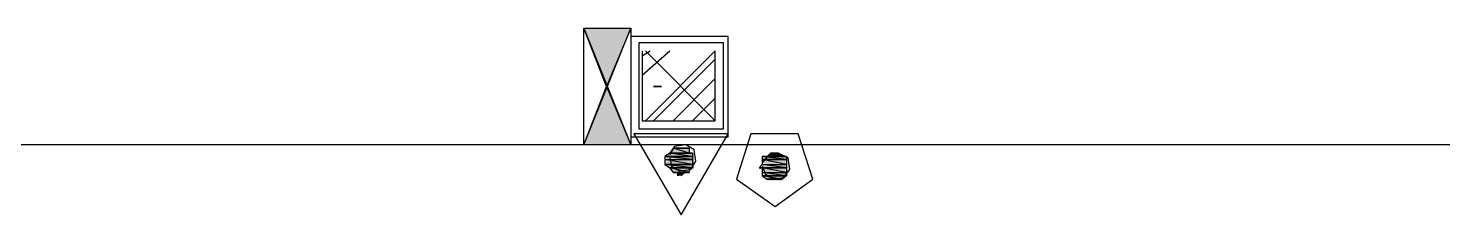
# Model space of a CAD drawing. Header units: millimetres. Extents: x 5 to 415, y 48 to 251.
# Drawn here: x 123.97 to 139.33, y 164.01 to 166.03 of the extents above; entities that cross this region are included whole.
import ezdxf

# ---------------------------------------------------------------- set-up
doc = ezdxf.new("R2010")
doc.units = ezdxf.units.MM
doc.layers.add('H', color=7, linetype='Continuous')
doc.layers.add('P', color=7, linetype='Continuous')

msp = doc.modelspace()

# ---------------------------------------------------------------- hatches: boundary and pattern name
at = {"layer": 'H', "linetype": 'Continuous'}
for points in [[(130.263, 165.4), (129.999, 166.035), (130.51, 166.035), (130.263, 165.4)], [(129.999, 164.765), (130.263, 165.4), (130.51, 164.765), (129.999, 164.765)], [(130.933, 164.677), (130.969, 164.73), (131.145, 164.73), (131.145, 164.677), (130.933, 164.677)], [(130.898, 164.641), (130.933, 164.677), (131.198, 164.677), (131.198, 164.641), (130.898, 164.641)], [(130.898, 164.588), (130.898, 164.641), (131.198, 164.641), (131.198, 164.588), (130.898, 164.588)], [(130.898, 164.553), (130.898, 164.588), (131.198, 164.588), (131.198, 164.553), (130.898, 164.553)], [(130.933, 164.5), (130.898, 164.553), (131.198, 164.553), (131.198, 164.5), (130.933, 164.5)], [(131.904, 164.5), (131.957, 164.553), (132.203, 164.553), (132.203, 164.5), (131.904, 164.5)], [(131.957, 164.588), (131.957, 164.641), (132.203, 164.641), (132.203, 164.588), (131.957, 164.588)], [(131.957, 164.553), (131.957, 164.588), (132.203, 164.588), (132.203, 164.553), (131.957, 164.553)], [(131.992, 164.641), (132.027, 164.677), (132.115, 164.677), (132.168, 164.641), (131.992, 164.641)], [(130.969, 164.465), (130.933, 164.5), (131.145, 164.5), (131.145, 164.465), (130.969, 164.465)], [(131.022, 164.43), (131.022, 164.465), (131.11, 164.465), (131.057, 164.43), (131.022, 164.43)], [(131.957, 164.465), (131.957, 164.5), (132.203, 164.5), (132.203, 164.465), (131.957, 164.465)], [(131.957, 164.43), (131.957, 164.465), (132.203, 164.465), (132.203, 164.43), (131.957, 164.43)], [(131.992, 164.377), (131.957, 164.43), (132.203, 164.43), (132.168, 164.377), (131.992, 164.377)]]:
    msp.add_hatch(color=256, dxfattribs=at).paths.add_polyline_path(points)

# ---------------------------------------------------------------- linework, layer by layer
at = {"layer": 'P'}
for points in [[(129.999, 166.035), (130.51, 166.035)], [(130.246, 165.4), (129.999, 166.035)], [(129.999, 164.765), (129.999, 166.035)], [(129.999, 166.035), (130.51, 166.035)], [(129.999, 164.765), (130.51, 166.035)], [(129.999, 166.035), (130.51, 164.765)], [(130.51, 166.035), (130.246, 165.4)], [(130.51, 166.035), (130.51, 164.765)], [(130.51, 165.947), (130.51, 164.853)], [(131.568, 165.947), (130.51, 165.947)], [(131.568, 164.853), (131.568, 165.947)], [(130.598, 165.876), (130.598, 164.941)], [(131.516, 165.876), (130.598, 165.876)], [(130.634, 165.735), (130.722, 165.788)], [(130.634, 165.523), (130.933, 165.788)], [(130.634, 165.788), (130.634, 165.029)], [(131.427, 165.029), (130.669, 165.788)], [(130.669, 165.029), (131.427, 165.788)], [(131.427, 165.029), (131.427, 165.788)], [(131.516, 164.941), (131.516, 165.876)], [(130.757, 165.029), (131.427, 165.7)], [(130.969, 165.029), (131.427, 165.488)], [(129.999, 164.765), (130.246, 165.4)], [(130.246, 165.4), (130.51, 164.765)], [(130.845, 165.4), (130.757, 165.4)], [(130.757, 165.4), (130.845, 165.4)], [(131.18, 165.029), (131.427, 165.276)], [(130.634, 165.029), (131.427, 165.029)], [(130.51, 164.853), (131.568, 164.853)], [(131.568, 164.888), (130.545, 164.888)], [(130.545, 164.888), (131.057, 164.006)], [(130.598, 164.941), (131.516, 164.941)], [(131.057, 164.006), (131.568, 164.888)], [(131.815, 164.888), (131.657, 164.394)], [(132.327, 164.888), (131.815, 164.888)], [(132.486, 164.394), (132.327, 164.888)], [(282.011, 164.765), (115.094, 164.765)], [(130.51, 164.765), (129.999, 164.765)], [(130.51, 164.765), (129.999, 164.765)], [(130.986, 164.747), (130.933, 164.659)], [(130.969, 164.73), (130.933, 164.677)], [(131.145, 164.677), (130.969, 164.73)], [(131.145, 164.677), (130.969, 164.73)], [(130.969, 164.73), (131.145, 164.73)], [(130.969, 164.73), (131.145, 164.73)], [(131.092, 164.73), (130.969, 164.73)], [(131.145, 164.73), (130.969, 164.73)], [(130.969, 164.73), (130.969, 164.73)], [(130.969, 164.73), (131.145, 164.73)], [(131.092, 164.73), (130.969, 164.73)], [(130.969, 164.73), (131.022, 164.73)], [(131.11, 164.765), (130.986, 164.747)], [(131.022, 164.73), (131.092, 164.73)], [(131.092, 164.73), (131.022, 164.73)], [(131.022, 164.73), (131.092, 164.73)], [(131.022, 164.73), (131.092, 164.73)], [(131.092, 164.73), (131.022, 164.73)], [(131.022, 164.73), (131.022, 164.73)], [(131.092, 164.73), (131.022, 164.73)], [(131.022, 164.73), (131.057, 164.73)], [(131.057, 164.73), (131.092, 164.73)], [(131.145, 164.73), (131.092, 164.73)], [(131.198, 164.712), (131.11, 164.765)], [(131.145, 164.73), (131.145, 164.677)], [(131.216, 164.588), (131.198, 164.712)], [(130.933, 164.677), (130.881, 164.641)], [(131.18, 164.606), (130.881, 164.641)], [(130.881, 164.641), (130.881, 164.606)], [(131.18, 164.606), (130.881, 164.641)], [(130.881, 164.641), (131.18, 164.641)], [(130.881, 164.641), (131.18, 164.641)], [(131.18, 164.641), (130.881, 164.641)], [(130.881, 164.641), (130.881, 164.641)], [(131.18, 164.641), (130.881, 164.641)], [(130.881, 164.641), (130.881, 164.641)], [(130.881, 164.641), (131.18, 164.641)], [(130.881, 164.641), (131.18, 164.641)], [(131.18, 164.553), (130.881, 164.606)], [(130.881, 164.606), (130.881, 164.553)], [(131.18, 164.553), (130.881, 164.606)], [(130.881, 164.606), (131.18, 164.606)], [(130.881, 164.606), (131.18, 164.606)], [(131.18, 164.518), (130.881, 164.553)], [(130.881, 164.553), (130.933, 164.518)], [(131.18, 164.518), (130.881, 164.553)], [(130.881, 164.553), (131.18, 164.553)], [(130.881, 164.553), (131.18, 164.553)], [(131.18, 164.553), (130.881, 164.553)], [(130.881, 164.553), (130.881, 164.553)], [(131.18, 164.553), (130.881, 164.553)], [(130.881, 164.553), (130.881, 164.553)], [(130.881, 164.553), (131.18, 164.553)], [(130.881, 164.553), (131.18, 164.553)], [(131.18, 164.641), (130.933, 164.677)], [(131.18, 164.641), (130.933, 164.677)], [(130.933, 164.677), (131.18, 164.677)], [(130.933, 164.677), (131.18, 164.677)], [(131.145, 164.677), (130.933, 164.677)], [(131.18, 164.677), (130.933, 164.677)], [(130.933, 164.677), (130.933, 164.677)], [(130.933, 164.677), (131.18, 164.677)], [(130.933, 164.677), (131.145, 164.677)], [(130.933, 164.624), (130.951, 164.536)], [(131.18, 164.677), (131.145, 164.677)], [(131.163, 164.5), (131.216, 164.588)], [(131.18, 164.677), (131.18, 164.641)], [(131.18, 164.641), (131.18, 164.606)], [(131.18, 164.606), (131.18, 164.553)], [(131.18, 164.553), (131.18, 164.518)], [(131.939, 164.553), (131.904, 164.518)], [(132.009, 164.659), (131.939, 164.571)], [(132.203, 164.606), (131.939, 164.641)], [(131.939, 164.641), (131.939, 164.606)], [(132.203, 164.606), (131.939, 164.641)], [(131.939, 164.641), (132.203, 164.641)], [(131.939, 164.641), (132.203, 164.641)], [(131.992, 164.641), (131.939, 164.641)], [(132.203, 164.553), (131.939, 164.606)], [(131.939, 164.606), (131.939, 164.553)], [(132.203, 164.553), (131.939, 164.606)], [(131.939, 164.606), (132.203, 164.606)], [(131.939, 164.606), (132.203, 164.606)], [(132.203, 164.606), (131.939, 164.606)], [(131.939, 164.606), (131.939, 164.606)], [(132.203, 164.606), (131.939, 164.606)], [(131.939, 164.606), (131.939, 164.606)], [(131.939, 164.606), (132.203, 164.606)], [(131.939, 164.606), (132.203, 164.606)], [(132.203, 164.518), (131.939, 164.553)], [(132.203, 164.518), (131.939, 164.553)], [(131.939, 164.553), (132.203, 164.553)], [(131.939, 164.553), (132.203, 164.553)], [(132.027, 164.677), (131.992, 164.641)], [(132.203, 164.641), (131.992, 164.641)], [(132.203, 164.641), (131.992, 164.641)], [(131.992, 164.641), (132.151, 164.641)], [(131.992, 164.641), (132.151, 164.641)], [(132.151, 164.641), (131.992, 164.641)], [(131.992, 164.641), (131.992, 164.641)], [(132.151, 164.641), (131.992, 164.641)], [(131.992, 164.641), (131.992, 164.641)], [(131.992, 164.641), (132.151, 164.641)], [(131.992, 164.641), (132.151, 164.641)], [(132.115, 164.677), (132.009, 164.659)], [(132.151, 164.641), (132.027, 164.677)], [(132.151, 164.641), (132.027, 164.677)], [(132.027, 164.677), (132.115, 164.677)], [(132.08, 164.677), (132.027, 164.677)], [(132.027, 164.677), (132.08, 164.677)], [(132.08, 164.677), (132.115, 164.677)], [(132.115, 164.677), (132.08, 164.677)], [(132.221, 164.624), (132.115, 164.677)], [(132.115, 164.677), (132.151, 164.641)], [(132.151, 164.641), (132.203, 164.641)], [(132.203, 164.641), (132.203, 164.606)], [(132.203, 164.606), (132.203, 164.553)], [(132.203, 164.553), (132.203, 164.518)], [(132.239, 164.5), (132.221, 164.624)], [(131.145, 164.465), (130.933, 164.518)], [(130.933, 164.518), (130.969, 164.465)], [(131.145, 164.465), (130.933, 164.518)], [(130.933, 164.518), (131.145, 164.518)], [(130.933, 164.518), (131.145, 164.518)], [(131.18, 164.518), (130.933, 164.518)], [(131.145, 164.518), (130.933, 164.518)], [(130.933, 164.518), (130.933, 164.518)], [(130.933, 164.518), (131.145, 164.518)], [(130.933, 164.518), (131.18, 164.518)], [(130.951, 164.536), (131.039, 164.483)], [(130.969, 164.465), (131.092, 164.465)], [(131.092, 164.465), (130.969, 164.465)], [(130.969, 164.465), (131.092, 164.465)], [(131.022, 164.465), (130.969, 164.465)], [(130.969, 164.465), (131.092, 164.465)], [(131.092, 164.465), (130.969, 164.465)], [(130.969, 164.465), (130.969, 164.465)], [(131.092, 164.465), (130.969, 164.465)], [(130.969, 164.465), (131.145, 164.465)], [(130.969, 164.465), (131.145, 164.465)], [(131.022, 164.43), (131.022, 164.465)], [(131.022, 164.465), (131.022, 164.43)], [(131.092, 164.465), (131.022, 164.465)], [(131.039, 164.483), (131.163, 164.5)], [(131.057, 164.43), (131.092, 164.465)], [(131.092, 164.465), (131.057, 164.43)], [(131.145, 164.465), (131.092, 164.465)], [(131.145, 164.518), (131.145, 164.465)], [(131.145, 164.518), (131.18, 164.518)], [(131.657, 164.394), (132.08, 164.095)], [(131.904, 164.518), (132.203, 164.518)], [(132.203, 164.518), (131.904, 164.518)], [(131.904, 164.518), (132.203, 164.518)], [(131.939, 164.518), (131.904, 164.518)], [(131.904, 164.518), (132.203, 164.518)], [(131.939, 164.536), (131.974, 164.447)], [(132.203, 164.465), (131.939, 164.518)], [(131.939, 164.518), (131.939, 164.465)], [(132.203, 164.465), (131.939, 164.518)], [(131.939, 164.518), (132.203, 164.518)], [(132.203, 164.518), (131.939, 164.518)], [(132.203, 164.43), (131.939, 164.465)], [(131.939, 164.465), (131.939, 164.43)], [(132.203, 164.43), (131.939, 164.465)], [(131.939, 164.465), (132.203, 164.465)], [(131.939, 164.465), (132.203, 164.465)], [(132.151, 164.394), (131.939, 164.43)], [(131.939, 164.43), (131.992, 164.394)], [(132.151, 164.394), (131.939, 164.43)], [(131.939, 164.43), (132.203, 164.43)], [(131.939, 164.43), (132.203, 164.43)], [(132.203, 164.43), (131.939, 164.43)], [(131.939, 164.43), (131.939, 164.43)], [(132.203, 164.43), (131.939, 164.43)], [(131.939, 164.43), (131.939, 164.43)], [(131.939, 164.43), (132.203, 164.43)], [(131.939, 164.43), (132.203, 164.43)], [(131.974, 164.447), (132.062, 164.394)], [(132.115, 164.394), (131.992, 164.394)], [(131.992, 164.394), (132.027, 164.394)], [(132.115, 164.394), (131.992, 164.394)], [(131.992, 164.394), (132.151, 164.394)], [(131.992, 164.394), (132.151, 164.394)], [(132.151, 164.394), (131.992, 164.394)], [(131.992, 164.394), (131.992, 164.394)], [(132.151, 164.394), (131.992, 164.394)], [(131.992, 164.394), (131.992, 164.394)], [(131.992, 164.394), (132.151, 164.394)], [(131.992, 164.394), (132.151, 164.394)], [(132.027, 164.394), (132.027, 164.394)], [(132.027, 164.394), (132.027, 164.394)], [(132.027, 164.394), (132.115, 164.394)], [(132.062, 164.394), (132.168, 164.412)], [(132.08, 164.095), (132.486, 164.394)], [(132.08, 164.394), (132.115, 164.394)], [(132.115, 164.394), (132.08, 164.394)], [(132.151, 164.394), (132.115, 164.394)], [(132.203, 164.43), (132.151, 164.394)], [(132.168, 164.412), (132.239, 164.5)], [(132.203, 164.518), (132.203, 164.465)], [(132.203, 164.465), (132.203, 164.43)]]:
    msp.add_lwpolyline(points, dxfattribs=at)

doc.saveas('drawing.dxf')
